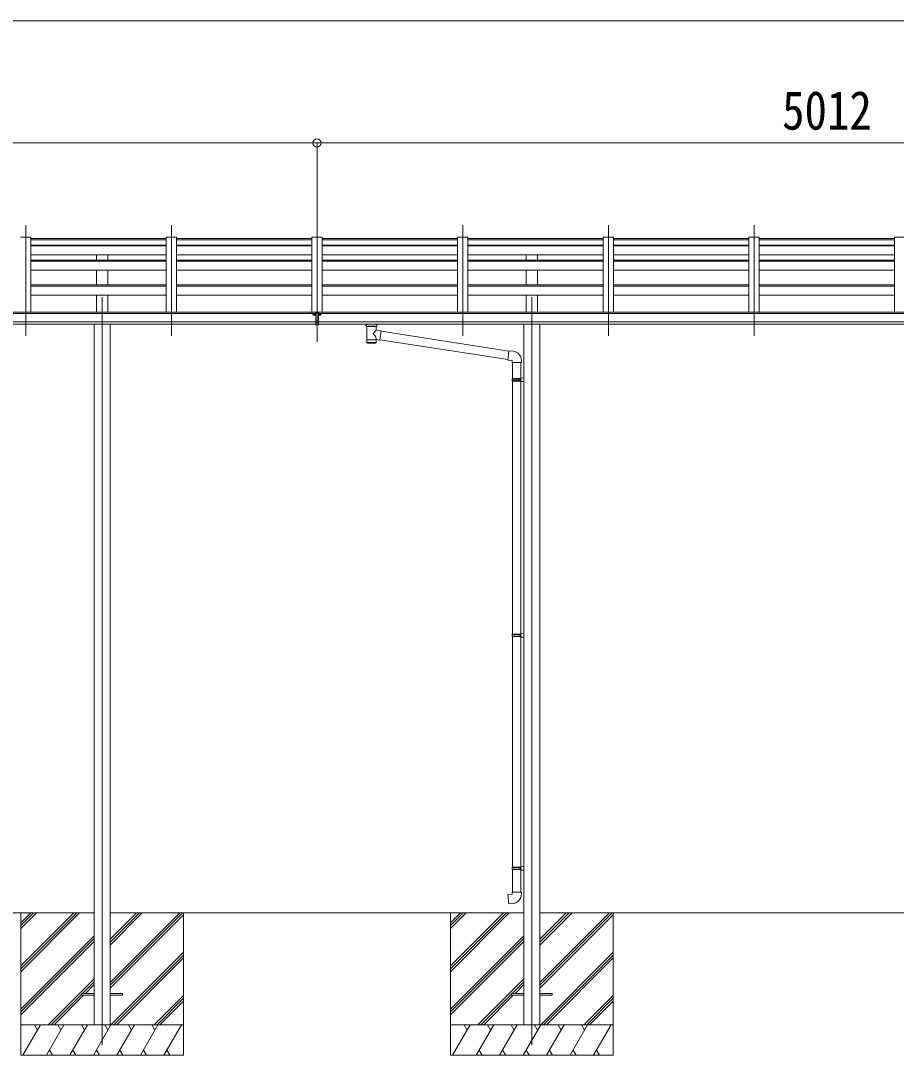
# Model space of a CAD drawing. Units: millimetres at full size, sheet at 1:40; details may follow other scales. Extents: x -11181 to 11305, y -7804 to 7716.
# Drawn here: x 2836 to 7140, y -4528 to 556 of the extents above; entities that cross this region are included whole.
import ezdxf
from ezdxf.enums import TextEntityAlignment as Align

# ---------------------------------------------------------------- set-up
doc = ezdxf.new("R2010")
doc.units = ezdxf.units.MM
doc.header["$LTSCALE"] = 40
doc.header["$PDMODE"] = 32
doc.header["$PDSIZE"] = 40
for name, color, linetype, lineweight in [('0-0_0', 7, 'Continuous', 9), ('0-1_本体', 4, 'Continuous', 9), ('0-2_部品', 7, 'Continuous', 9), ('0-4_TABLE1', 3, 'Continuous', 9), ('0-8_PARTS2', 2, 'Continuous', 9), ('0-A_寸法', 6, 'Continuous', 9)]:
    doc.layers.add(name, color=color, linetype=linetype, lineweight=lineweight)
doc.styles.add('ＭＳ ゴシック', font='')
doc.styles.get('ＭＳ ゴシック').set_extended_font_data('MS Gothic')

msp = doc.modelspace()

# ---------------------------------------------------------------- linework, layer by layer
at = {"layer": '0-0_0'}
for p, q in [((376.21, -3828.41), (3197.21, -3828.41)), ((2836.71, -3828.41), (2836.71, -4528.41)), ((2836.71, -4089.14), (3097.44, -3828.41)), ((2836.71, -4103.28), (3111.58, -3828.41)), ((2836.71, -4117.42), (3125.72, -3828.41)), ((2836.71, -3905.29), (2913.59, -3828.41)), ((2836.71, -3891.15), (2899.45, -3828.41)), ((2836.71, -3877.01), (2885.31, -3828.41)), ((3276.21, -4170.14), (3617.94, -3828.41)), ((3276.21, -4184.28), (3632.08, -3828.41)), ((3276.21, -3986.29), (3434.09, -3828.41)), ((3276.21, -3972.15), (3419.95, -3828.41)), ((3276.21, -3958.01), (3405.81, -3828.41)), ((3276.21, -3828.41), (5309.21, -3828.41)), ((3276.21, -4198.42), (3636.71, -3837.92)), ((3636.71, -3828.41), (3636.71, -4528.41)), ((4948.71, -3828.41), (4948.71, -4528.41)), ((4948.71, -4089.14), (5209.44, -3828.41)), ((4948.71, -4103.28), (5223.58, -3828.41)), ((4948.71, -4117.42), (5237.72, -3828.41)), ((4948.71, -3905.29), (5025.59, -3828.41)), ((4948.71, -3891.15), (5011.45, -3828.41)), ((4948.71, -3877.01), (4997.3, -3828.41)), ((5388.21, -3828.41), (8209.21, -3828.41)), ((5388.21, -4170.14), (5729.94, -3828.41)), ((5388.21, -4184.28), (5744.08, -3828.41)), ((5388.21, -3986.29), (5546.09, -3828.41)), ((5388.21, -3972.15), (5531.95, -3828.41)), ((5388.21, -3958.01), (5517.8, -3828.41)), ((5388.21, -4198.42), (5748.71, -3837.92)), ((5748.71, -3828.41), (5748.71, -4528.41)), ((2836.71, -4301.27), (3197.21, -3940.77)), ((2836.71, -4315.41), (3197.21, -3954.91)), ((4948.71, -4301.27), (5309.21, -3940.77)), ((4948.71, -4315.41), (5309.21, -3954.91)), ((2836.71, -4329.55), (3197.21, -3969.06)), ((4948.71, -4329.55), (5309.21, -3969.06)), ((3280.07, -4378.41), (3636.71, -4021.77)), ((3294.21, -4378.41), (3636.71, -4035.91)), ((3308.35, -4378.41), (3636.71, -4050.05)), ((5392.07, -4378.41), (5748.71, -4021.77)), ((5406.21, -4378.41), (5748.71, -4035.91)), ((5420.35, -4378.41), (5748.71, -4050.05)), ((2971.7, -4378.41), (3197.21, -4152.9)), ((3140.35, -4223.9), (3197.21, -4167.04)), ((5083.7, -4378.41), (5309.21, -4152.9)), ((5252.35, -4223.9), (5309.21, -4167.04)), ((3154.49, -4223.9), (3197.21, -4181.19)), ((5266.49, -4223.9), (5309.21, -4181.19)), ((2985.84, -4378.41), (3136.71, -4227.54)), ((2999.98, -4378.41), (3145.49, -4232.9)), ((3492.2, -4378.41), (3636.71, -4233.9)), ((3506.34, -4378.41), (3636.71, -4248.04)), ((3520.48, -4378.41), (3636.71, -4262.19)), ((5097.84, -4378.41), (5248.71, -4227.54)), ((5111.98, -4378.41), (5257.49, -4232.9)), ((5604.2, -4378.41), (5748.71, -4233.9)), ((5618.34, -4378.41), (5748.71, -4248.04)), ((5632.48, -4378.41), (5748.71, -4262.19)), ((3636.71, -4378.41), (2836.71, -4378.41)), ((2847, -4528.41), (2933.6, -4378.41)), ((2918.6, -4404.39), (2903.6, -4378.41)), ((2962.47, -4528.41), (3049.07, -4378.41)), ((3034.07, -4404.39), (3019.07, -4378.41)), ((3077.94, -4528.41), (3164.54, -4378.41)), ((3149.54, -4404.39), (3134.54, -4378.41)), ((3193.41, -4528.41), (3280.01, -4378.41)), ((3265.01, -4404.39), (3250.01, -4378.41)), ((3308.88, -4528.41), (3395.48, -4378.41)), ((3380.48, -4404.39), (3365.48, -4378.41)), ((3424.35, -4528.41), (3510.95, -4378.41)), ((3480.95, -4378.41), (3495.95, -4404.39)), ((3539.82, -4528.41), (3626.42, -4378.41)), ((5748.71, -4378.41), (4948.71, -4378.41)), ((4959, -4528.41), (5045.6, -4378.41)), ((5030.6, -4404.39), (5015.6, -4378.41)), ((5074.47, -4528.41), (5161.07, -4378.41)), ((5146.07, -4404.39), (5131.07, -4378.41)), ((5189.94, -4528.41), (5276.54, -4378.41)), ((5261.54, -4404.39), (5246.54, -4378.41)), ((5305.41, -4528.41), (5392.01, -4378.41)), ((5377.01, -4404.39), (5362.01, -4378.41)), ((5420.88, -4528.41), (5507.48, -4378.41)), ((5492.48, -4404.39), (5477.48, -4378.41)), ((5536.35, -4528.41), (5622.95, -4378.41)), ((5592.95, -4378.41), (5607.95, -4404.39)), ((5651.82, -4528.41), (5738.42, -4378.41)), ((2977.47, -4502.43), (2992.46, -4528.41)), ((3092.94, -4502.43), (3107.94, -4528.41)), ((3208.41, -4502.43), (3223.41, -4528.41)), ((3323.88, -4502.43), (3338.87, -4528.41)), ((3439.35, -4502.43), (3454.34, -4528.41)), ((3554.82, -4502.43), (3569.82, -4528.41)), ((5089.47, -4502.43), (5104.46, -4528.41)), ((5204.94, -4502.43), (5219.94, -4528.41)), ((5320.41, -4502.43), (5335.4, -4528.41)), ((5435.88, -4502.43), (5450.87, -4528.41)), ((5551.35, -4502.43), (5566.34, -4528.41)), ((5666.82, -4502.43), (5681.81, -4528.41)), ((2836.71, -4528.41), (3636.71, -4528.41)), ((4948.71, -4528.41), (5748.71, -4528.41))]:
    msp.add_line(p, q, dxfattribs=at)
at = {"layer": '0-1_本体'}
for p, q in [((2885.71, -508.36), (2835.71, -508.36)), ((2885.71, -508.36), (2885.71, -875.95)), ((3551.71, -508.36), (3551.71, -875.95)), ((3601.71, -508.36), (3551.71, -508.36)), ((3601.71, -508.36), (3601.71, -875.95)), ((4267.71, -508.36), (4267.71, -875.95)), ((4317.71, -508.36), (4267.71, -508.36)), ((4317.71, -508.36), (4317.71, -875.95)), ((4983.71, -508.36), (4983.71, -875.95)), ((4983.71, -508.36), (5033.71, -508.36)), ((5033.71, -508.36), (5033.71, -875.95)), ((5699.71, -508.36), (5699.71, -875.95)), ((5699.71, -508.36), (5749.71, -508.36)), ((5749.71, -508.36), (5749.71, -875.95)), ((6415.71, -508.36), (6415.71, -875.95)), ((6415.71, -508.36), (6465.71, -508.36)), ((6465.71, -508.36), (6465.71, -875.95)), ((7131.71, -508.36), (7131.71, -875.95)), ((7131.71, -508.36), (7181.71, -508.36)), ((3551.71, -513.49), (2885.71, -513.49)), ((3551.71, -520.56), (2885.71, -520.56)), ((3551.71, -546.87), (2885.71, -546.87)), ((3551.71, -549.43), (2885.71, -549.43)), ((4267.71, -513.49), (3601.71, -513.49)), ((4267.71, -520.56), (3601.71, -520.56)), ((4267.71, -546.87), (3601.71, -546.87)), ((4267.71, -549.43), (3601.71, -549.43)), ((4317.71, -513.49), (4983.71, -513.49)), ((4317.71, -520.56), (4983.71, -520.56)), ((4317.71, -546.87), (4983.71, -546.87)), ((4317.71, -549.43), (4983.71, -549.43)), ((5033.71, -513.49), (5699.71, -513.49)), ((5033.71, -520.56), (5699.71, -520.56)), ((5033.71, -546.87), (5699.71, -546.87)), ((5033.71, -549.43), (5699.71, -549.43)), ((5749.71, -513.49), (6415.71, -513.49)), ((5749.71, -520.56), (6415.71, -520.56)), ((5749.71, -546.87), (6415.71, -546.87)), ((5749.71, -549.43), (6415.71, -549.43)), ((6465.71, -513.49), (7131.71, -513.49)), ((6465.71, -520.56), (7131.71, -520.56)), ((6465.71, -546.87), (7131.71, -546.87)), ((6465.71, -549.43), (7131.71, -549.43)), ((3551.71, -594.17), (2885.71, -594.17)), ((3209.21, -621.15), (3209.21, -594.17)), ((3264.21, -621.15), (3264.21, -594.17)), ((4267.71, -594.17), (3601.71, -594.17)), ((4317.71, -594.17), (4983.71, -594.17)), ((5033.71, -594.17), (5699.71, -594.17)), ((5321.21, -621.15), (5321.21, -594.17)), ((5376.21, -621.15), (5376.21, -594.17)), ((5749.71, -594.17), (6415.71, -594.17)), ((6465.71, -594.17), (7131.71, -594.17)), ((3551.71, -621.15), (2885.71, -621.15)), ((3551.71, -626.1), (2885.71, -626.1)), ((4267.71, -621.15), (3601.71, -621.15)), ((4267.71, -626.1), (3601.71, -626.1)), ((4317.71, -621.15), (4983.71, -621.15)), ((4317.71, -626.1), (4983.71, -626.1)), ((5033.71, -621.15), (5699.71, -621.15)), ((5033.71, -626.1), (5699.71, -626.1)), ((5749.71, -621.15), (6415.71, -621.15)), ((5749.71, -626.1), (6415.71, -626.1)), ((6465.71, -621.15), (7131.71, -621.15)), ((6465.71, -626.1), (7131.71, -626.1)), ((3551.71, -670.29), (2885.71, -670.29)), ((3209.21, -742.06), (3209.21, -670.29)), ((3264.21, -742.06), (3264.21, -670.29)), ((4267.71, -670.29), (3601.71, -670.29)), ((4317.71, -670.29), (4983.71, -670.29)), ((5033.71, -670.29), (5699.71, -670.29)), ((5321.21, -742.06), (5321.21, -670.29)), ((5376.21, -742.06), (5376.21, -670.29)), ((5749.71, -670.29), (6415.71, -670.29)), ((6465.71, -670.29), (7131.71, -670.29)), ((3551.71, -742.06), (2885.71, -742.06)), ((3551.71, -748.86), (2885.71, -748.86)), ((4267.71, -742.06), (3601.71, -742.06)), ((4267.71, -748.86), (3601.71, -748.86)), ((4317.71, -742.06), (4983.71, -742.06)), ((4317.71, -748.86), (4983.71, -748.86)), ((5033.71, -742.06), (5699.71, -742.06)), ((5033.71, -748.86), (5699.71, -748.86)), ((5749.71, -742.06), (6415.71, -742.06)), ((5749.71, -748.86), (6415.71, -748.86)), ((6465.71, -742.06), (7131.71, -742.06)), ((6465.71, -748.86), (7131.71, -748.86)), ((3551.71, -792.41), (2885.71, -792.41)), ((3209.21, -875.95), (3209.21, -792.41)), ((3264.21, -875.95), (3264.21, -792.41)), ((4267.71, -792.41), (3601.71, -792.41)), ((4317.71, -792.41), (4983.71, -792.41)), ((5033.71, -792.41), (5699.71, -792.41)), ((5321.21, -875.95), (5321.21, -792.41)), ((5376.21, -875.95), (5376.21, -792.41)), ((5749.71, -792.41), (6415.71, -792.41)), ((6465.71, -792.41), (7131.71, -792.41)), ((4286.21, -882.48), (-712.79, -882.48)), ((4262.71, -875.95), (-689.29, -875.95)), ((4262.71, -882.48), (4262.71, -875.95)), ((4317.71, -875.95), (4267.71, -875.95)), ((4299.21, -882.48), (9298.21, -882.48)), ((4322.71, -875.95), (9274.71, -875.95)), ((4322.71, -882.48), (4322.71, -875.95)), ((-712.79, -923.88), (4286.21, -923.88)), ((4286.21, -935.73), (-712.79, -935.66)), ((3197.21, -936.02), (3197.21, -4378.43)), ((3276.21, -936.02), (3276.21, -4378.43)), ((9298.21, -923.88), (4299.21, -923.88)), ((4299.21, -935.73), (9298.21, -935.66)), ((5309.21, -936.02), (5309.21, -4378.43)), ((5388.21, -936.02), (5388.21, -4378.43))]:
    msp.add_line(p, q, dxfattribs=at)
at = {"layer": '0-2_部品'}
for p, q in [((4533.21, -941.98), (4533.21, -935.87)), ((4537.31, -946.48), (4537.29, -1026.78)), ((4583.11, -964.06), (4583.11, -946.47)), ((4608.33, -967.96), (4583.11, -964.05)), ((4587.21, -941.98), (4587.21, -935.87)), ((4583.12, -1026.78), (4583.11, -1010.15)), ((4583.11, -1010.4), (4601.31, -1013.22)), ((4608.33, -967.96), (4601.31, -1013.22)), ((5231.5, -1109.21), (4601.58, -1011.48)), ((5235.17, -1067.27), (4608.02, -969.98)), ((5256.13, -1067.66), (5235.29, -1065.84)), ((5297.21, -1123.4), (5297.21, -1112.49)), ((5251.21, -1123.4), (5297.21, -1123.4)), ((5253.21, -1123.4), (5253.21, -1202.66)), ((5295.21, -1123.4), (5295.21, -1200.1)), ((5251.21, -1204.66), (5252.21, -1202.66)), ((5251.21, -1204.66), (5295.21, -1204.66)), ((5251.21, -1204.66), (5251.21, -1212.66)), ((5251.21, -1212.66), (5295.21, -1212.66)), ((5251.21, -1212.66), (5252.21, -1214.66)), ((5252.21, -1202.66), (5295.21, -1202.66)), ((5252.21, -1214.66), (5295.21, -1214.66)), ((5253.21, -1214.66), (5253.21, -2458.85)), ((5290.73, -1204.66), (5290.3, -1202.66)), ((5293.21, -1200.16), (5309.21, -1199.69)), ((5293.21, -1202.16), (5293.21, -1200.16)), ((5293.21, -1202.16), (5295.21, -1202.16)), ((5293.21, -1217.16), (5293.21, -1215.16)), ((5293.21, -1217.16), (5309.21, -1217.63)), ((5295.21, -1217.22), (5295.21, -2456.29)), ((5309.21, -1199.69), (5309.21, -1217.63)), ((5251.21, -2460.85), (5252.21, -2458.85)), ((5251.21, -2460.85), (5295.21, -2460.85)), ((5251.21, -2460.85), (5251.21, -2468.85)), ((5251.21, -2468.85), (5295.21, -2468.85)), ((5251.21, -2468.85), (5252.21, -2470.85)), ((5252.21, -2458.85), (5295.21, -2458.85)), ((5252.21, -2470.85), (5295.21, -2470.85)), ((5253.21, -2470.85), (5253.21, -3604.01)), ((5290.73, -2460.85), (5290.3, -2458.85)), ((5293.21, -2456.35), (5309.21, -2455.88)), ((5293.21, -2458.35), (5293.21, -2456.35)), ((5293.21, -2458.35), (5295.21, -2458.35)), ((5293.21, -2473.35), (5293.21, -2471.35)), ((5293.21, -2473.35), (5309.21, -2473.82)), ((5295.21, -2473.41), (5295.21, -3601.45)), ((5309.21, -2455.88), (5309.21, -2473.82)), ((5251.21, -3606.01), (5252.21, -3604.01)), ((5251.21, -3606.01), (5295.21, -3606.01)), ((5251.21, -3606.01), (5251.21, -3614.01)), ((5252.21, -3604.01), (5295.21, -3604.01)), ((5290.73, -3606.01), (5290.3, -3604.01)), ((5293.21, -3601.51), (5309.21, -3601.04)), ((5293.21, -3603.51), (5293.21, -3601.51)), ((5293.21, -3603.51), (5295.21, -3603.51)), ((5309.21, -3601.04), (5309.21, -3618.98)), ((5251.21, -3614.01), (5295.21, -3614.01)), ((5251.21, -3614.01), (5252.21, -3616.01)), ((5252.21, -3616.01), (5295.21, -3616.01)), ((5253.21, -3616.01), (5253.21, -3726.01)), ((5293.21, -3618.51), (5293.21, -3616.51)), ((5293.21, -3618.51), (5309.21, -3618.98)), ((5295.21, -3618.57), (5295.21, -3726.01)), ((5251.21, -3726.01), (5297.21, -3726.01)), ((5251.21, -3736.01), (5251.21, -3726.01)), ((5297.21, -3726.01), (5297.21, -3736.93))]:
    msp.add_line(p, q, dxfattribs=at)
at = {"layer": '0-2_部品', "color": 4}
for p, q in [((3136.71, -4223.9), (3197.21, -4223.9)), ((3136.71, -4223.9), (3136.71, -4232.9)), ((3136.71, -4232.9), (3197.21, -4232.9)), ((3276.21, -4223.9), (3336.71, -4223.9)), ((3276.21, -4232.9), (3336.71, -4232.9)), ((3336.71, -4223.9), (3336.71, -4232.9)), ((5309.21, -4223.9), (5248.71, -4223.9)), ((5248.71, -4223.9), (5248.71, -4232.9)), ((5309.21, -4232.9), (5248.71, -4232.9)), ((5448.71, -4223.9), (5388.21, -4223.9)), ((5448.71, -4232.9), (5388.21, -4232.9)), ((5448.71, -4223.9), (5448.71, -4232.9))]:
    msp.add_line(p, q, dxfattribs=at)
at = {"layer": '0-2_部品'}
for points in [[(4533.25, -942.04), (4533.22, -941.69), (4533.47, -940.73), (4533.99, -939.84), (4534.79, -939.01), (4535.91, -938.21), (4537.31, -937.48)], [(4533.25, -941.93), (4533.22, -942.28), (4533.47, -943.24), (4533.99, -944.12), (4534.79, -944.96), (4535.91, -945.76), (4537.31, -946.48)], [(4583.11, -937.5), (4583.34, -937.59), (4584.7, -938.32), (4585.81, -939.17), (4586.57, -940.04), (4587.03, -940.94), (4587.2, -941.82)], [(4583.11, -946.47), (4583.34, -946.38), (4584.7, -945.64), (4585.81, -944.8), (4586.57, -943.93), (4587.03, -943.03), (4587.2, -942.15)], [(5235.29, -1065.84), (5231.28, -1111.66), (5251.21, -1113.4), (5251.21, -1123.4)], [(5290.73, -1204.66), (5290.73, -1212.66), (5290.3, -1214.66)], [(5293.21, -1215.16), (5295.21, -1215.16), (5295.21, -1202.16)], [(5290.73, -2460.85), (5290.73, -2468.85), (5290.3, -2470.85)], [(5293.21, -2471.35), (5295.21, -2471.35), (5295.21, -2458.35)], [(5290.73, -3606.01), (5290.73, -3614.01), (5290.3, -3616.01)], [(5293.21, -3616.51), (5295.21, -3616.51), (5295.21, -3603.51)], [(5256.13, -3781.75), (5235.29, -3783.58), (5231.28, -3737.75), (5251.21, -3736.01)]]:
    msp.add_lwpolyline(points, dxfattribs=at)
for centre, radius, start, end in [((4550.28, -987.2), 51.38, 92.46126, 104.61963), ((4570.16, -987.2), 51.38, 75.38037, 87.53874), ((5252.21, -1112.49), 45, 0, 85), ((5252.21, -3736.93), 45, 275, 0)]:
    msp.add_arc(centre, radius, start, end, dxfattribs=at)
for centre, major_axis, ratio, start_param, end_param in [((4560.21, -947.68), (-22.91, -0.42), 0.072511, 4.711586, 6.2823824), ((4560.23, -946.05), (-22.91, -0.42), 0.072511, 4.711586, 6.2823824), ((4560.18, -946.05), (22.92, -0.42), 0.07247, 0.0008089, 1.5716053), ((4560.18, -947.68), (22.92, -0.42), 0.07247, 0.0008089, 1.5716053), ((4562.76, -986.25), (20.32, 22.25), 0.045535, 4.9756507, 6.2441899), ((4571.21, -941.98), (16, 0), 0.361356, 0, 0.0194874), ((4571.21, -941.98), (16, 0), 0.361356, 6.2636979, 6.2831853), ((4560.21, -1014.34), (22.91, 0), 0.122865, 6.2831853, 9.424778), ((4560.21, -983.61), (-22.81, 26.62), 0.234429, 3.1563334, 4.5976381), ((4560.21, -1026.78), (22.92, 0), 0.101955, 6.2829723, 9.4248207), ((4560.21, -1026.78), (22.92, 0), 0.101955, 3.1415499, 6.2833984)]:
    msp.add_ellipse(centre, major_axis=major_axis, ratio=ratio, start_param=start_param, end_param=end_param, dxfattribs=at)
at = {"layer": '0-4_TABLE1'}
for p, q in [((4278.24, -887.84), (4278.24, -889.49)), ((4278.24, -888.74), (4279.24, -888.74)), ((4279.24, -889.49), (4279.24, -887.84)), ((4280.24, -888.59), (4281.24, -888.59)), ((4286.21, -880.16), (4286.21, -939.02)), ((4305.18, -888.59), (4304.18, -888.59)), ((4306.18, -887.84), (4306.18, -889.49)), ((4306.18, -888.74), (4307.18, -888.74)), ((4307.18, -889.49), (4307.18, -887.84)), ((4286.21, -925.86), (4299.21, -925.86))]:
    msp.add_line(p, q, dxfattribs=at)
for points in [[(4277.24, -887.69), (4276.24, -887.69), (4276.24, -888.59), (4277.24, -888.59)], [(4279.24, -886.79), (4279.24, -885.89), (4278.24, -885.89), (4278.24, -886.79)], [(4278.24, -889.49), (4278.24, -890.39), (4279.24, -890.39), (4279.24, -889.49)], [(4281.24, -888.59), (4281.24, -887.69), (4280.24, -887.69)], [(4286.21, -880.16), (4299.21, -880.16), (4299.21, -939.02), (4286.21, -939.02)], [(4304.18, -888.59), (4304.18, -887.69), (4305.18, -887.69)], [(4306.18, -886.79), (4306.18, -885.89), (4307.18, -885.89), (4307.18, -886.79)], [(4307.18, -889.49), (4307.18, -890.39), (4306.18, -890.39), (4306.18, -889.49)], [(4308.18, -887.69), (4309.18, -887.69), (4309.18, -888.59), (4308.18, -888.59)]]:
    msp.add_lwpolyline(points, dxfattribs=at)
for centre, major_axis in [((4278.74, -887.84), (5.9, 0)), ((4306.68, -887.84), (-5.9, 0))]:
    msp.add_ellipse(centre, major_axis=major_axis, ratio=0.9, dxfattribs=at)
for centre, major_axis, start_param, end_param in [((4278.74, -888.14), (5.9, 0), 6.2831853, 9.424778), ((4277.24, -886.79), (-1, 0), 1.5707963, 3.1415927), ((4277.24, -889.49), (1, 0), 6.2831853, 7.8539816), ((4277.24, -887.84), (1, 0), 6.2831853, 6.9023328), ((4280.24, -886.79), (1, 0), 3.1415927, 4.712389), ((4280.24, -887.84), (-1, 0), 5.6640378, 6.2831853), ((4280.24, -889.49), (-1, 0), 4.712389, 6.2831853), ((4306.68, -888.14), (-5.9, 0), 3.1415927, 6.2831853), ((4305.18, -886.79), (-1, 0), 1.5707963, 3.1415927), ((4305.18, -889.49), (1, 0), 6.2831853, 7.8539816), ((4305.18, -887.84), (1, 0), 6.2831853, 6.9023328), ((4308.18, -886.79), (1, 0), 3.1415927, 4.712389), ((4308.18, -887.84), (-1, 0), 5.6640378, 6.2831853), ((4308.18, -889.49), (-1, 0), 4.712389, 6.2831853)]:
    msp.add_ellipse(centre, major_axis=major_axis, ratio=0.9, start_param=start_param, end_param=end_param, dxfattribs=at)
at = {"layer": '0-8_PARTS2'}
for p, q in [((2860.71, -992), (2860.71, -448.16)), ((3576.71, -992), (3576.71, -448.16)), ((4292.71, -1022.22), (4292.71, -448.16)), ((5008.71, -992), (5008.71, -448.16)), ((5724.71, -992), (5724.71, -448.16)), ((6440.71, -992), (6440.71, -448.16)), ((3236.71, -803.2), (3236.71, -4478.43)), ((5348.71, -803.2), (5348.71, -4478.43))]:
    msp.add_line(p, q, dxfattribs=at)
at = {"layer": '0-A_寸法'}
for p, q in [((-739.29, 556.34), (9324.7, 556.34)), ((-719.29, -44.52), (4292.71, -44.52)), ((4292.71, -44.52), (4292.71, -500.09)), ((4292.71, -44.52), (4292.71, -500.09)), ((9304.7, -44.52), (4292.71, -44.52))]:
    msp.add_line(p, q, dxfattribs=at)
msp.add_point((4292.71, -44.52), dxfattribs=at)

# ---------------------------------------------------------------- texts
at = {"layer": '0-A_寸法', "color": 7, "style": 'ＭＳ ゴシック', "width": 0.85}
msp.add_text('5012', height=190.6, dxfattribs=at).set_placement((6578.7, -36.52), align=Align.BOTTOM_LEFT)

doc.saveas('drawing.dxf')
